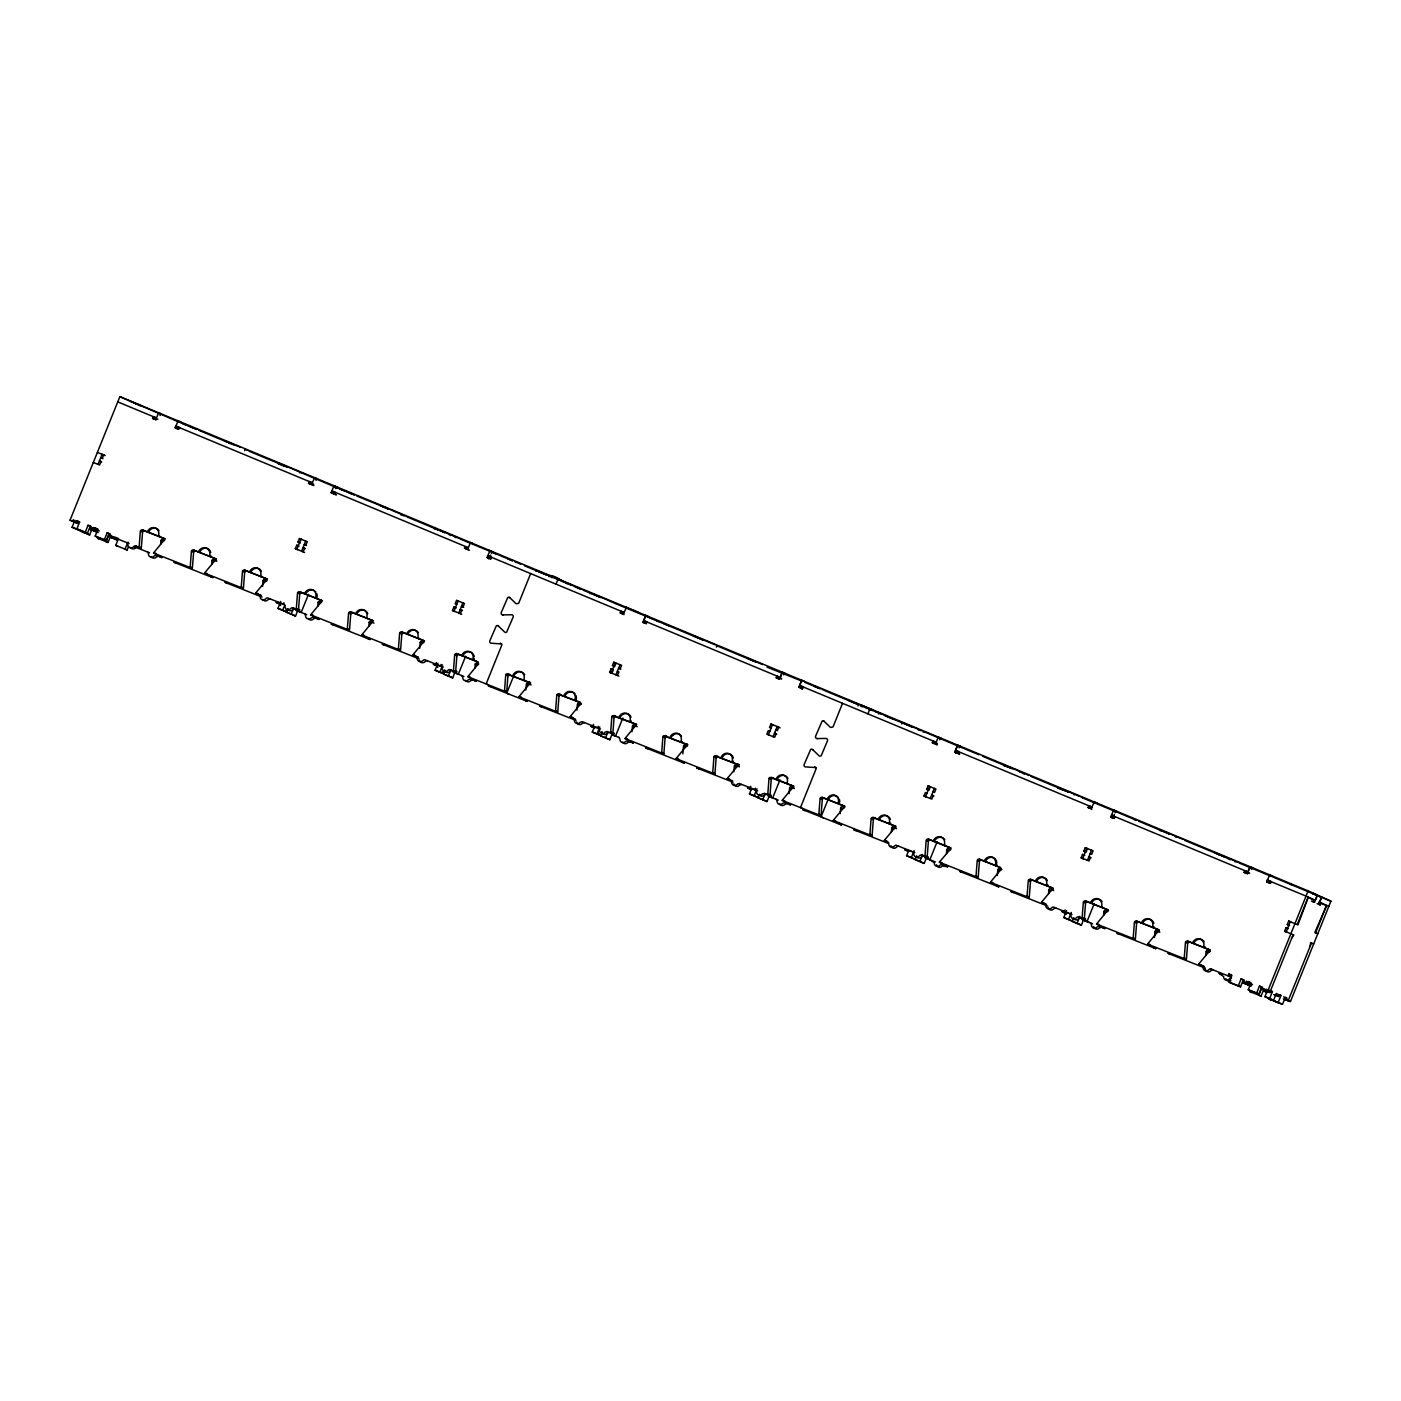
<?xml version="1.0" encoding="UTF-8"?>
<svg xmlns="http://www.w3.org/2000/svg" width="1401" height="1401" viewBox="0 0 1401 1401"><rect width="100%" height="100%" fill="white"/><g stroke="black" fill="none" stroke-linecap="round" stroke-linejoin="round"><path stroke-width="1.5" d="M163.427 538.159L165.265 539L144.828 530.961A1.874 1.681 -65.7 0 0 142.569 532.065L141.343 547.773A1.874 1.699 -65.7 0 1 141.221 548.299L139.014 547.301A1.874 1.699 -65.7 0 0 139.154 546.775L140.363 531.084A1.874 1.681 -65.7 0 1 142.639 529.963L163.059 538.002A1.874 1.681 -65.7 0 1 163.935 540.348L164.67 540.681M160.625 544.288L160.94 540.366L162.236 539.192A1.891 1.699 -65.7 0 1 163.199 539.245M214.476 558.263L216.314 559.087L195.877 551.048A1.874 1.681 -65.7 0 0 193.618 552.169L192.392 567.878A1.874 1.699 -65.7 0 1 192.27 568.386L190.063 567.387A1.874 1.699 -65.7 0 0 190.203 566.88L191.412 551.171A1.874 1.681 -65.7 0 1 193.688 550.05L214.108 558.088A1.874 1.681 -65.7 0 1 214.983 560.453L216.822 561.276M211.674 564.393L211.989 560.47A1.874 1.699 -65.7 0 1 214.248 559.349M265.525 578.35L267.363 579.173L246.944 571.135A1.874 1.681 -65.7 0 0 244.667 572.256L243.459 587.947A1.874 1.699 -65.7 0 1 243.319 588.473L241.112 587.474A1.874 1.699 -65.7 0 0 241.252 586.966L242.461 571.258A1.874 1.681 -65.7 0 1 244.737 570.137L265.157 578.175A1.874 1.681 -65.7 0 1 266.032 580.539L266.768 580.872M262.582 586.441L263.038 580.557A1.874 1.699 -65.7 0 1 265.297 579.436M320.584 600.013L322.423 600.836L302.003 592.798A1.874 1.681 -65.7 0 0 299.726 593.919L298.518 609.61A1.874 1.699 -65.7 0 1 298.378 610.135L296.171 609.137A1.874 1.699 -65.7 0 0 296.311 608.612L297.52 592.921A1.874 1.681 -65.7 0 1 299.796 591.8L320.234 599.838A1.874 1.681 -65.7 0 1 321.092 602.202L321.459 602.36M317.782 606.143L318.097 602.22L319.393 601.047A1.891 1.699 -65.7 0 1 320.374 601.099M371.65 620.1L373.489 620.923L353.052 612.885A1.874 1.681 -65.7 0 0 350.775 614.006L349.567 629.697A1.874 1.699 -65.7 0 1 349.427 630.222L347.22 629.224A1.874 1.699 -65.7 0 0 347.36 628.699L348.569 613.008A1.874 1.681 -65.7 0 1 350.845 611.887L371.283 619.925A1.874 1.681 -65.7 0 1 372.141 622.272L373.979 623.112M368.848 626.229L369.146 622.289A1.874 1.699 -65.7 0 1 371.423 621.186M422.699 640.187L424.538 641.01L404.101 632.972A1.874 1.681 -65.7 0 0 401.824 634.093L400.616 649.784A1.874 1.699 -65.7 0 1 400.476 650.309L398.287 649.311A1.874 1.699 -65.7 0 0 398.409 648.786L399.635 633.094A1.874 1.681 -65.7 0 1 401.894 631.974L422.331 640.012A1.874 1.681 -65.7 0 1 423.207 642.359L423.943 642.691M419.74 648.278L420.195 642.376A1.874 1.699 -65.7 0 1 422.472 641.273M477.741 661.937L459.16 654.635A1.874 1.681 -65.7 0 0 456.884 655.756L455.675 671.447A1.874 1.699 -65.7 0 1 455.535 671.972L453.346 670.974A1.874 1.699 -65.7 0 0 453.469 670.449L454.695 654.757A1.874 1.681 -65.7 0 1 456.954 653.637L477.391 661.675A1.874 1.681 -65.7 0 1 478.266 664.021L478.634 664.197M474.957 667.962L475.254 664.039L476.55 662.866A1.891 1.699 -65.7 0 1 477.531 662.936M528.807 681.919L530.646 682.76L508.896 674.792A1.874 1.699 -65.7 0 0 507.95 675.825L506.724 691.534A1.874 1.681 -65.7 0 1 506.602 692.059L504.395 691.061A1.874 1.681 -65.7 0 0 504.535 690.535L505.743 674.844A1.874 1.699 -65.7 0 1 506.689 673.793L529.35 682.707A1.874 1.699 -65.7 0 1 529.315 684.108L519.246 696.332A1.856 1.681 -65.7 0 0 518.983 696.805L521.19 697.786A1.856 1.681 -65.7 0 1 521.452 697.33L520.717 696.997M525.865 690.01L526.321 684.126A1.874 1.681 -65.7 0 1 528.58 683.023L530.419 683.846M580.592 702.339L559.962 694.878A1.874 1.699 -65.7 0 0 558.999 695.912L557.791 711.62A1.909 1.716 -65.7 0 1 557.651 712.146L555.444 711.148A1.909 1.716 -65.7 0 0 555.584 710.622L556.792 694.914A1.874 1.699 -65.7 0 1 557.756 693.88L580.399 702.794A1.874 1.699 -65.7 0 1 580.364 704.195L570.295 716.419A1.856 1.681 -65.7 0 0 570.032 716.874L572.238 717.872A1.856 1.681 -65.7 0 1 572.501 717.417L570.662 716.576M576.914 710.097L577.37 704.213A1.856 1.681 -65.7 0 1 579.629 703.092L581.468 703.932M612.71 733.791L610.503 732.811A1.891 1.699 -65.7 0 0 610.643 732.285L611.852 716.576A1.874 1.699 -65.7 0 1 612.815 715.543L636.755 724.492L615.021 716.524A1.874 1.699 -65.7 0 0 614.058 717.575L612.85 733.283A1.891 1.699 -65.7 0 1 612.71 733.791L607.193 731.497L605.25 732.075A3.73 3.362 -65.7 0 1 599.33 729.746L598.297 727.995M631.974 731.76L632.429 725.876A1.874 1.681 -65.7 0 1 634.706 724.755L635.441 725.088M685.982 743.756L687.821 744.579L666.07 736.611A1.874 1.699 -65.7 0 0 665.107 737.662L663.899 753.37A1.874 1.681 -65.7 0 1 663.759 753.878L661.552 752.897A1.874 1.681 -65.7 0 0 661.692 752.372L662.901 736.663A1.874 1.699 -65.7 0 1 663.864 735.63L686.525 744.526A1.874 1.699 -65.7 0 1 686.49 745.945L676.42 758.169A1.856 1.681 -65.7 0 0 676.158 758.624L678.347 759.622A1.856 1.681 -65.7 0 1 678.627 759.149L676.788 758.326M682.865 753.808L683.478 745.962A1.874 1.681 -65.7 0 1 685.754 744.842L687.593 745.682M739.15 764.806L717.119 756.698A1.874 1.699 -65.7 0 0 716.156 757.748L714.948 773.457A1.909 1.716 -65.7 0 1 714.825 773.965L712.619 772.967A1.909 1.716 -65.7 0 0 712.741 772.459L713.967 756.75A1.874 1.699 -65.7 0 1 714.913 755.699L737.574 764.613A1.874 1.699 -65.7 0 1 737.539 766.032L727.469 778.238A1.856 1.681 -65.7 0 0 727.207 778.711L729.413 779.709A1.856 1.681 -65.7 0 1 729.676 779.236L727.837 778.413M733.861 771.846L734.317 765.962A1.874 1.681 -65.7 0 1 736.593 764.841L738.415 765.682M773.194 778.203L772.179 778.361A1.874 1.699 -65.7 0 0 771.233 779.411L770.007 795.103A1.891 1.699 -65.7 0 1 769.885 795.628L767.678 794.63A1.891 1.699 -65.7 0 0 767.801 794.122L769.026 778.413A1.874 1.699 -65.7 0 1 769.972 777.362L793.929 786.329L771.286 777.292M789.131 793.596L789.586 787.712A1.874 1.681 -65.7 0 1 791.863 786.591L793.702 787.415A1.874 1.681 -65.7 0 0 791.793 788.71L789.954 787.87M843.139 805.593L844.978 806.416L824.559 798.377A1.874 1.681 -65.7 0 0 822.282 799.498L821.056 815.189A1.874 1.699 -65.7 0 1 820.933 815.715L818.727 814.717A1.874 1.699 -65.7 0 0 818.867 814.209L820.075 798.5A1.874 1.681 -65.7 0 1 822.352 797.379L842.772 805.417A1.874 1.681 -65.7 0 1 843.647 807.782L844.015 807.939M840.197 813.683L840.653 807.799A1.874 1.699 -65.7 0 1 842.929 806.678L844.75 807.501M894.206 825.679L896.027 826.502L875.607 818.464A1.874 1.681 -65.7 0 0 873.331 819.585L872.122 835.276A1.874 1.699 -65.7 0 1 871.982 835.802L869.776 834.803A1.874 1.699 -65.7 0 0 869.916 834.278L871.124 818.587A1.874 1.681 -65.7 0 1 873.401 817.466L893.838 825.504A1.874 1.681 -65.7 0 1 894.696 827.868L896.535 828.692M891.404 831.809L891.701 827.868A1.874 1.699 -65.7 0 1 892.332 827.028L892.997 826.713M949.265 847.342L951.086 848.165L930.667 840.127A1.874 1.681 -65.7 0 0 928.39 841.248L927.182 856.939A1.874 1.699 -65.7 0 1 927.042 857.465L924.835 856.466A1.874 1.699 -65.7 0 0 924.975 855.941L926.184 840.25A1.874 1.681 -65.7 0 1 928.46 839.129L948.897 847.167A1.874 1.681 -65.7 0 1 949.755 849.514L950.491 849.847M946.463 853.472L946.761 849.531A1.874 1.699 -65.7 0 1 947.391 848.691L948.057 848.358A1.874 1.699 -65.7 0 1 949.037 848.411L950.876 849.251M1000.296 867.517L981.716 860.214A1.874 1.681 -65.7 0 0 979.439 861.335L978.231 877.026A1.874 1.699 -65.7 0 1 978.091 877.551L975.884 876.553A1.874 1.699 -65.7 0 0 976.024 876.028L977.233 860.337A1.874 1.681 -65.7 0 1 979.509 859.216L999.946 867.254A1.874 1.681 -65.7 0 1 1000.822 869.601L1001.19 869.776M997.354 875.502L997.81 869.618A1.874 1.699 -65.7 0 1 1000.086 868.497L1001.925 869.338M1051.363 887.498L1053.202 888.339L1032.765 880.301A1.874 1.681 -65.7 0 0 1030.488 881.404L1029.28 897.113A1.874 1.699 -65.7 0 1 1029.157 897.638L1026.951 896.64A1.874 1.699 -65.7 0 0 1027.073 896.115L1028.299 880.423A1.874 1.681 -65.7 0 1 1030.558 879.303L1050.995 887.341A1.874 1.681 -65.7 0 1 1051.871 889.688L1053.71 890.528M1048.561 893.628L1048.859 889.705A1.874 1.699 -65.7 0 1 1049.507 888.864L1050.155 888.532A1.874 1.699 -65.7 0 1 1051.153 888.584L1052.974 889.425M1106.422 909.161L1108.261 910.002L1087.824 901.964A1.874 1.681 -65.7 0 0 1085.565 903.067L1084.339 918.776A1.874 1.699 -65.7 0 1 1084.216 919.301L1082.01 918.303A1.874 1.699 -65.7 0 0 1082.132 917.778L1083.358 902.086A1.874 1.681 -65.7 0 1 1085.617 900.966L1106.054 909.004A1.874 1.681 -65.7 0 1 1106.93 911.35L1107.666 911.683M1103.62 915.291L1103.918 911.368A1.874 1.699 -65.7 0 1 1104.566 910.527L1105.231 910.195A1.874 1.699 -65.7 0 1 1106.212 910.247L1108.033 911.088M1157.471 929.248L1159.31 930.089L1138.89 922.051A1.874 1.681 -65.7 0 0 1136.614 923.154L1135.405 938.863A1.874 1.699 -65.7 0 1 1135.265 939.388L1133.059 938.39A1.874 1.699 -65.7 0 0 1133.199 937.864L1134.407 922.156A1.874 1.681 -65.7 0 1 1136.684 921.052L1157.103 929.091A1.874 1.681 -65.7 0 1 1157.979 931.437L1159.818 932.26M1154.529 937.339L1154.984 931.455A1.874 1.699 -65.7 0 1 1157.261 930.334L1159.082 931.175M1208.538 949.335L1210.359 950.158L1189.939 942.12A1.874 1.681 -65.7 0 0 1187.663 943.241L1186.454 958.949A1.874 1.699 -65.7 0 1 1186.314 959.457L1184.108 958.477A1.874 1.699 -65.7 0 0 1184.248 957.951L1185.456 942.243A1.874 1.681 -65.7 0 1 1187.733 941.139L1208.17 949.178A1.874 1.681 -65.7 0 1 1209.028 951.524L1209.763 951.857M1205.736 955.464L1206.033 951.542A1.874 1.699 -65.7 0 1 1206.664 950.684L1207.329 950.368A1.874 1.699 -65.7 0 1 1208.31 950.421L1210.149 951.261M488.371 684.879L486.165 683.881L501.768 645.16A1.856 1.681 -65.7 0 0 501.576 643.935L491.208 643.217A1.874 1.681 -65.7 0 1 489.86 640.765L496.339 625.774A1.874 1.681 -65.7 0 1 498.213 625.879L498.493 626.002M802.703 808.552L800.496 807.554L816.1 768.816A1.874 1.681 -65.7 0 0 815.907 767.59L805.54 766.89A1.874 1.681 -65.7 0 1 804.192 764.421L810.671 749.43A1.874 1.681 -65.7 0 1 812.545 749.535L812.825 749.658M631.133 741.97L633.322 742.968M788.238 803.929L790.497 804.804M502.924 615.021L502.661 614.899A1.874 1.681 -65.7 0 1 501.295 612.447L507.792 597.439L509.666 597.544L516.181 603.796L518.668 603.306L530.629 573.587M817.256 738.677L816.993 738.555A1.874 1.681 -65.7 0 1 815.627 736.103L822.124 721.095L823.998 721.217L830.513 727.452L833 726.979L842.544 703.32M1297.203 924.537L1308.254 897.095M1315.574 932.838L1326.607 905.396M1290.531 1001.382L1328.813 906.377L1319.514 902.191L1321.703 897.008L1311.371 892.56M78.123 521.505L77.423 523.238L70.05 520.174L119.856 396.658L1308.166 890.896L1317.413 895.081L1315.241 900.248L1305.995 896.08L1308.166 890.896M72.712 521.382L73.412 519.648M80.715 530.891L72.081 527.249L74.883 520.314M98.035 464.361L102.115 454.239L105.057 455.57L97.405 452.383M84.936 533.063L76.792 529.105L79.664 521.96L76.512 520.717L75.812 522.45L78.018 523.449L78.719 521.715M103.692 454.87L102.291 458.337L100.714 457.724L102.921 458.705M88.07 525.252L90.259 526.251L87.457 533.186L85.251 532.205L88.07 525.252L91.205 526.496L90.505 528.23L92.711 529.228L93.412 527.494M80.645 531.119L89.646 534.919L92.448 527.984M95.303 531.312L93.219 530.384L93.92 528.632M94.848 527.932L94.147 529.666L96.354 530.664L97.054 528.93L94.848 527.932L98 529.158L95.198 536.11L97.387 537.091L106.564 540.698L109.366 533.763L107.159 532.765L104.357 539.718L106.564 540.698M98.228 532.573L96.389 531.732L97.089 529.998L99.296 530.997M108.63 534.552L105.828 541.486L108.035 542.485L110.837 535.532L108.63 534.552L111.782 535.777L111.082 537.511L113.288 538.509L113.989 536.776M111.8 536.741L109.611 535.742L110.311 534.009L107.159 532.765M116.931 539.945L117.631 538.212L115.425 537.213L114.724 538.947L116.931 539.945L111.082 537.511M117.964 546.39L115.758 545.392L118.56 538.457M115.758 545.392L127.141 549.998L128.542 546.53M297.537 549.682L295.331 548.684L296.732 545.217L298.308 545.83M300.217 543.028L298.01 542.029L299.411 538.562L307.274 541.662L305.873 545.129L304.297 544.516L306.504 545.497M296.889 549.297L300.987 539.192M286.592 612.027L277.941 608.384L280.743 601.449M305.698 541.031L301.618 551.153L304.56 552.484M278.589 602.518L283.3 604.374L284 602.64M308.483 594.339L301.18 612.447L299.096 611.519L299.796 609.785L298.325 609.12L295.523 616.055L282.669 610.241L284.771 605.039M287.993 608.542L286.522 612.255L295.523 616.055M291.233 614.111L293.334 608.91M454.695 611.519L452.488 610.521L453.889 607.053L455.465 607.666M463.678 607.333L461.472 606.335L463.03 606.966L464.431 603.481L456.586 600.399L455.185 603.866L456.744 604.479M454.064 611.134L458.145 601.011M436.447 662.62L435.256 664.127L440.457 666.211L441.157 664.477L442.628 665.142M435.116 670.221L443.767 673.846L435.116 670.221L437.918 663.286M462.873 602.868L458.775 612.99L461.717 614.321M439.826 672.077L441.928 666.876M465.657 656.176L458.337 674.284L456.253 673.338L456.954 671.604L455.483 670.939L452.681 677.891L443.679 674.091L445.168 670.379M452.681 677.891L448.408 675.947L450.509 670.746M498.213 625.879L504.728 632.131A1.874 1.681 -65.7 0 0 506.602 632.236L513.081 617.246A1.874 1.681 -65.7 0 0 513.169 615.967L512.784 615.267A1.874 1.681 -65.7 0 0 511.733 614.776L502.661 614.899M514.062 675.019L506.742 693.18L508.931 694.178M611.064 668.872L613.27 669.871L611.869 673.338L609.663 672.34L611.064 668.872L612.64 669.503M620.836 669.17L618.629 668.172L620.205 668.785L621.606 665.317L613.743 662.235L612.342 665.703L613.918 666.316M611.239 672.97L615.319 662.848M614.549 666.701L615.95 663.216L613.743 662.235M593.621 724.457L592.43 725.963L597.632 728.047L598.332 726.313M602.325 732.215L600.924 735.683L592.273 732.058L594.392 726.856M620.03 664.704L615.95 674.827L618.892 676.14M600.924 735.683L597.001 733.914L599.803 726.961M622.815 718.013L615.512 736.12L613.428 735.175L614.128 733.441L612.657 732.776L609.855 739.71L605.565 737.784L607.666 732.583M775.804 730.009L777.38 730.621L778.781 727.154L770.918 724.054L769.517 727.522L771.093 728.152M768.396 734.789L772.476 724.685M750.778 786.276L749.588 787.8L754.789 789.866L755.489 788.133M749.447 793.877L758.099 797.519L749.447 793.877L751.549 788.675M773.107 736.646L777.205 726.541L780.147 727.855M754.158 795.733L756.96 788.798M779.989 779.849L772.669 797.94L770.585 797.011L771.286 795.278L769.832 794.612L767.012 801.547L758.011 797.747L759.43 794.279M767.012 801.547L762.739 799.603L764.841 794.402M812.545 749.535L819.06 755.787A1.874 1.681 -65.7 0 0 821.266 755.629L827.431 740.901A1.874 1.681 -65.7 0 0 827.501 739.64L827.115 738.94A1.874 1.681 -65.7 0 0 826.065 738.45L816.993 738.555M828.394 798.693L821.074 816.836L823.263 817.834M926.201 797.011L923.995 796.013L925.396 792.546L926.972 793.159M928.075 785.891L930.282 786.889L928.881 790.357L926.674 789.358L928.075 785.891L935.938 788.991L934.537 792.458L932.961 791.828M925.571 796.626L929.651 786.504M906.622 855.713L915.256 859.338L906.622 855.713L908.724 850.512M930.282 798.482L934.362 788.36M911.333 857.57L914.135 850.635M937.164 841.668L929.844 859.776L927.76 858.831L928.46 857.097L926.989 856.431L924.187 863.384L915.186 859.584L916.657 855.871M924.187 863.384L919.897 861.44L922.699 854.505M1083.358 858.831L1081.152 857.85L1082.553 854.365L1084.129 854.995M1085.25 847.728L1087.456 848.726L1086.055 852.193L1083.849 851.195L1085.25 847.728L1093.113 850.81L1091.712 854.277L1090.136 853.664M1082.728 858.463L1086.826 848.341M1065.11 909.95L1063.919 911.456L1068.63 913.312M1063.779 917.55L1072.43 921.175L1063.779 917.55L1066.581 910.615M1087.439 860.319L1091.537 850.197M1068.49 919.406L1071.292 912.471M1094.321 903.505L1087.001 921.613L1084.917 920.667L1085.617 918.933L1084.164 918.268L1081.362 925.203L1072.36 921.42L1073.831 917.708M1081.362 925.203L1077.071 923.277L1079.873 916.342M1228.8 974.045L1228.099 975.779L1230.306 976.777L1231.006 975.043L1228.8 974.045L1231.952 975.271L1229.15 982.224L1231.356 983.222L1240.515 986.812L1243.317 979.877L1241.111 978.879L1238.309 985.831L1240.515 986.812M1246.47 981.12L1245.769 982.854L1243.563 981.856L1244.263 980.122L1241.111 978.879M1247.906 981.558L1247.205 983.292L1249.412 984.29L1250.112 982.556L1247.906 981.558L1251.04 982.802L1248.238 989.736L1250.445 990.735L1258.851 994.027L1261.653 987.092L1259.446 986.094L1256.644 993.046L1258.851 994.027M1249.377 983.327L1251.583 984.325L1250.883 986.059L1248.676 985.061L1249.377 983.327L1252.529 984.57M1261.688 988.178L1258.886 995.113L1261.093 996.111L1263.895 989.176L1261.688 988.178L1264.84 989.404L1264.14 991.137L1266.329 992.136L1267.047 990.402M1286.818 932.173L1284.629 931.192L1286.03 927.725L1287.589 928.338M1289.515 925.536L1287.309 924.537L1288.71 921.07L1297.939 924.87L1308.166 897.393L1313.735 899.915L1313.035 901.649L1314.506 902.314L1317.308 895.362L1312.597 893.523L1321.598 897.305L1318.796 904.24L1320.267 904.906L1320.968 903.172L1326.537 905.694L1314.838 932.506L1317.781 933.819M1264.105 990.069L1261.898 989.071L1262.599 987.337L1259.446 986.094M1286.188 931.805L1290.286 921.683M1266.241 989.071L1265.05 990.577L1270.252 992.661L1270.952 990.927L1272.423 991.593L1269.621 998.528L1273.544 1000.296L1264.91 996.671L1267.712 989.736L1272.423 991.593M1261.898 989.071L1269.866 992.328L1293.123 934.66M1279.428 1003.326L1273.474 1000.542L1276.346 993.362L1278.833 996.531L1279.533 994.798L1281.004 995.463L1278.185 1002.398L1282.475 1004.342L1285.382 997.617M1285.277 997.389L1286.748 998.055L1286.048 999.789L1288.132 1000.734L1283.421 998.878M1288.325 1000.384L1311.494 942.961M152.586 418.374L153.304 416.657L155.511 417.656L154.793 419.372L152.586 418.374L156.071 419.845M155.704 419.67L158.628 412.787L161.553 414.118M160.082 415.502L160.817 413.785M178.12 427.06L177.402 428.776L175.195 427.778L178.12 420.895M178.68 429.249L179.03 427.358M229.326 443.522L229.028 442.611L238.17 446.394M244.65 450.649L245.193 449.353L247.487 450.334M278.116 463.836L286.977 466.936L249.063 451.21M283.615 466.095L283.317 465.185L287.888 467.023M299.201 472.592L301.618 472.855M308.518 483.24L309.253 481.506L311.46 482.504L310.724 484.238L308.518 483.24L313.842 485.534M316.031 480.368L316.766 478.634M334.068 491.909L333.333 493.642L331.126 492.644L334.051 485.744L336.993 487.075M335.522 488.459L336.258 486.742M400.861 514.867L405.099 516.111M434.047 528.702L440.124 530.349M450.474 535.497L447.322 533.361M455.15 537.441L456.744 537.354M464.467 548.089C465.587 543.518 469.633 551.364 464.467 548.089L468.232 549.735M490.735 555.041L489.282 558.491L487.075 557.493L489.982 550.611M491.471 553.325L492.189 551.609M490.928 557.073L490.56 558.964M535.707 570.978L536.811 570.645M558.404 579.629C567.142 583.552 549.98 572.046 548.964 576.774L549.245 576.126M552.134 577.772L548.982 575.653M555.987 584.129L558.158 578.963L561.328 580.399M566.985 583.727L565.251 582.203M589.996 593.551L591.099 593.218M622.464 613.883L623.182 612.167L620.976 611.169L620.258 612.885L623.375 614.181L626.44 607.369M645.791 621.571L645.073 623.287L642.866 622.289L645.773 615.407M647.262 622.114L643.76 620.643L645.931 615.477M716.436 647.122L716.892 645.791L754.806 661.552M767.03 667.156L802.808 681.446M779.692 679.222L782.231 672.147L785.331 673.548M782.388 672.217L780.199 677.384L643.76 620.643M783.702 674.879L784.437 673.145M802.3 688.609L798.798 687.155L801.88 680.326M801.004 688.154L801.74 686.42M857.902 705.964L858.165 704.545M860.844 706.489L861.44 705.193L871.79 709.536M862.158 706.997L862.701 705.719M867.061 708.521L861.23 705.106M868.69 709.449L876.763 711.778M867.867 713.845L870.056 708.678L873.261 710.132L872.175 709.694M878.602 714.09L879.145 712.794L877.131 711.936M901.614 723.914L902.156 722.636L907.936 724.93M918.303 730.079L921.683 730.727M922.979 732.023L924.888 732.075M932.295 742.67C933.416 738.099 937.462 745.945 932.295 742.67L936.849 744.649M941.262 738.415L938.337 737.084L935.413 743.966L937.251 744.807M939.808 739.798L940.526 738.082M957.689 751.286L956.953 753.002L954.746 752.022L957.654 745.122L955.64 750.358L959.142 751.829M955.832 753.195L956.568 751.479M959.142 747.836L959.86 746.12M1003.536 765.559L1012.398 768.659M1019.946 772.354L1019.613 771.443M1024.621 774.298L1020.226 771.706M1057.825 788.133L1068.683 792.108L1030.856 776.382M1074.234 794.927L1073.902 794.017M1088.087 807.466L1088.805 805.75L1091.011 806.748L1090.293 808.465L1088.087 807.466L1091.939 809.095M1091.204 808.762L1094.269 801.932M1114.355 814.419L1112.902 817.869L1110.695 816.871L1113.76 810.041M1112.499 816.328L1112.149 818.219M1115.073 812.703L1115.809 810.969M1250.217 866.799L1248.028 871.965L1111.571 815.224L1114.513 816.538L1114.18 818.342M1159.485 830.408L1163.688 831.388M1175.894 837.22L1174.774 835.959M1219.273 855.258L1218.975 854.33L1221.409 855.293M1230.183 859.794L1222.425 855.713M1234.859 861.738L1237.433 862.07M1244.035 872.333L1244.753 870.599L1246.96 871.597L1246.225 873.331L1244.035 872.333L1247.52 873.786M1247.153 873.629L1250.06 866.729L1253.159 868.13M1251.531 869.461L1252.266 867.727M1269.569 881.001L1268.833 882.735L1266.644 881.737L1269.709 874.907M1270.479 881.299L1270.129 883.19M1328.761 906.359L1330.95 901.193L1321.703 897.008M488.896 556.968L488.529 558.859M646.351 623.76L646.702 621.869M776.207 677.751L776.925 676.035L779.131 677.016L778.396 678.749L776.207 677.751L779.324 679.047M800.269 683.706L800.987 681.989M801.932 688.451L802.65 686.735M802.09 689.327L802.826 687.611M937.602 738.8L938.337 737.084M958.599 751.584L957.864 753.318L959.703 754.141M1267.169 881.754L1266.977 880.651M176.649 562.852L174.179 562.326L176.281 562.694M333.806 624.706L331.337 624.181L333.438 624.531M490.98 686.525L488.494 686L490.613 686.367M320.304 603.201L321.6 602.027M477.461 665.037L478.424 663.986M699.117 768.554L697.348 767.625M163.935 540.348L153.865 552.572A1.874 1.699 -65.7 0 0 153.602 553.045L155.809 554.025A1.874 1.699 -65.7 0 1 156.071 553.57L154.233 552.73M214.983 560.453L204.914 572.659A1.874 1.699 -65.7 0 0 204.651 573.132L206.858 574.13A1.874 1.699 -65.7 0 1 207.12 573.657L205.282 572.834M266.032 580.539L255.963 592.746A1.874 1.699 -65.7 0 0 255.7 593.218L257.907 594.217A1.874 1.699 -65.7 0 1 258.169 593.744L256.33 592.921M321.092 602.202L311.022 614.409A1.874 1.699 -65.7 0 0 310.759 614.881L312.966 615.88M372.141 622.272L362.088 634.495A1.874 1.699 -65.7 0 0 361.808 634.968L364.015 635.966A1.874 1.699 -65.7 0 1 364.295 635.494L362.456 634.671M423.207 642.359L413.137 654.582A1.874 1.699 -65.7 0 0 412.875 655.055L415.081 656.053A1.874 1.699 -65.7 0 1 415.344 655.58L413.505 654.74M478.266 664.021L468.197 676.245A1.874 1.699 -65.7 0 0 467.934 676.718L470.141 677.716M634.828 723.652L635.459 724.457A1.874 1.699 -65.7 0 1 635.424 725.858L625.354 738.082A1.856 1.681 -65.7 0 0 625.091 738.537L627.298 739.535A1.856 1.681 -65.7 0 1 627.56 739.063L625.722 738.239M792.003 785.471L792.633 786.276A1.874 1.699 -65.7 0 1 792.598 787.695L782.529 799.901A1.856 1.681 -65.7 0 0 782.266 800.374L784.472 801.372A1.856 1.681 -65.7 0 1 784.735 800.899L782.896 800.076M843.647 807.782L833.577 819.988A1.874 1.699 -65.7 0 0 833.315 820.461L835.521 821.459A1.874 1.699 -65.7 0 1 835.784 820.986L833.945 820.163M894.696 827.868L884.626 840.075A1.874 1.699 -65.7 0 0 884.364 840.547L886.57 841.546A1.874 1.699 -65.7 0 1 886.833 841.073L884.994 840.25M950.263 849.356L939.703 861.738A1.874 1.699 -65.7 0 0 939.423 862.21L941.63 863.209A1.874 1.699 -65.7 0 1 941.892 862.736L940.071 861.913M1000.822 869.601L990.752 881.824A1.874 1.699 -65.7 0 0 990.489 882.297L992.679 883.295A1.874 1.699 -65.7 0 1 992.959 882.823L991.12 881.982M1051.871 889.688L1041.801 901.911A1.874 1.699 -65.7 0 0 1041.538 902.384L1043.745 903.382A1.874 1.699 -65.7 0 1 1044.008 902.909M1106.93 911.35L1096.86 923.574A1.874 1.699 -65.7 0 0 1096.598 924.047L1098.804 925.028A1.874 1.699 -65.7 0 1 1099.067 924.572L1097.228 923.732M1157.979 931.437L1147.909 943.661A1.874 1.699 -65.7 0 0 1147.647 944.116L1149.853 945.115A1.874 1.699 -65.7 0 1 1150.116 944.642L1148.277 943.819M1209.028 951.524L1198.976 963.748A1.874 1.699 -65.7 0 0 1198.696 964.203L1200.902 965.201A1.874 1.699 -65.7 0 1 1201.165 964.729L1200.797 964.571M516.076 673.11L516.601 672.725A6.585 5.954 -65.7 0 1 518.948 671.832A6.532 5.884 -65.7 0 1 523.641 673.391A6.585 5.954 -65.7 0 1 524.71 674.897M673.233 734.93L673.776 734.562A6.532 5.884 -65.7 0 1 681.551 736.173M949.913 849.496L949.598 849.689A1.874 1.699 -65.7 0 0 948.967 850.53L947.129 849.707M1000.979 869.566L1000.664 869.776A1.874 1.699 -65.7 0 0 1000.016 870.616L998.177 869.793M1209.536 951.367L1208.87 951.682A1.874 1.699 -65.7 0 0 1208.24 952.54L1206.401 951.699M1101.466 927.287L1099.522 927.847A3.73 3.362 -65.7 0 1 1093.673 926.621M584.445 722.688L582.501 723.249A3.73 3.362 -65.7 0 1 576.652 722.023M609.4 732.495L607.439 733.073A3.73 3.362 -65.7 0 1 601.589 731.83M741.619 784.507L739.658 785.085A3.73 3.362 -65.7 0 1 733.809 783.842M766.557 794.332L764.613 794.892A3.73 3.362 -65.7 0 1 759.167 794.7M947.759 866.238A1.909 1.716 -65.7 0 1 947.619 866.764L942.102 864.452L940.141 865.03A3.73 3.362 -65.7 0 1 934.222 862.701L929.896 859.654M1104.916 928.057A1.909 1.716 -65.7 0 1 1104.776 928.583L1099.26 926.289L1097.316 926.849A3.73 3.362 -65.7 0 1 1091.397 924.52L1090.381 922.786M1231.479 978.301L1229.535 978.879A3.73 3.362 -65.7 0 1 1223.616 976.55L1219.273 973.502A1.891 1.699 -65.7 0 1 1219.535 973.03M441.998 671.867L442.996 672.077M158.471 556.285L156.527 556.862A3.73 3.38 -65.7 0 1 153.62 558.211L151.763 557.475A3.73 3.38 -65.7 0 1 151.08 556.652M315.628 618.121L313.684 618.699A3.73 3.38 -65.7 0 1 310.777 620.065L308.921 619.33A3.73 3.38 -65.7 0 1 308.238 618.489M472.802 679.958L470.859 680.536A3.73 3.38 -65.7 0 1 467.952 681.884L466.095 681.149A3.73 3.38 -65.7 0 1 465.395 680.326M633.287 743.09L627.771 740.796L625.809 741.374A3.748 3.38 -65.7 0 1 619.89 739.028L618.874 737.294M629.96 741.794L628.016 742.355A3.748 3.38 -65.7 0 1 622.569 742.162M787.134 803.614L785.19 804.192A3.748 3.38 -65.7 0 1 779.727 803.999M823.28 720.885L824.261 721.34M508.948 597.211L509.929 597.667M549.385 575.408L557.073 578.858M434.257 528.002L444.905 532.678L407.078 516.934M535.988 570.33L546.565 574.953L524.447 565.759M126.808 542.502A1.874 1.681 -65.7 0 1 127.771 543.711L127.894 545.339A3.748 3.38 -65.7 0 0 132.937 547.318L134.146 546.215A1.874 1.681 -65.7 0 1 135.687 546.005L139.014 547.301M141.221 548.299L137.893 547.003A1.874 1.681 -65.7 0 0 136.352 547.213L135.126 548.316A3.748 3.38 -65.7 0 1 130.486 547.371M93.499 530.611L94.953 531.172M95.706 531.609L97.142 532.17M905.204 849.374A1.891 1.699 -65.7 0 0 904.941 849.847L908.689 851.405M935.413 861.948L924.607 857.605M1062.378 911.193A1.891 1.699 -65.7 0 0 1062.116 911.666L1066.406 914.17M1092.587 923.784L1083.288 920.002M133.48 402.7L138.191 404.556L129.19 400.756L140.415 405.695L138.944 405.029M224.195 440.632L234.405 445.115M541.259 572.431L547.844 575.163M1165.037 831.879L1167.121 832.719M1311.371 901.071L1314.506 902.314M1317.115 903.663L1320.267 904.906M1287.309 924.537L1288.885 925.15M298.01 542.029L299.586 542.66M926.674 789.358L928.25 789.971M1083.849 851.195L1085.425 851.808M93.307 462.505L99.611 464.992L101.012 461.507L99.436 460.894L101.643 461.892M1284.629 931.192L1293.841 934.992L1291.704 938.127M617.351 671.359L618.927 671.972L617.526 675.44L609.663 672.34M769.797 731.322L768.221 730.709L766.82 734.177L774.683 737.276L776.084 733.809L774.508 733.178L776.714 734.177M295.331 548.684L303.194 551.784L304.595 548.299L303.019 547.686L305.225 548.684M452.488 610.521L460.351 613.603L461.752 610.135L460.176 609.523L462.383 610.521M923.995 796.013L931.858 799.095L933.259 795.628L931.683 795.015L933.889 796.013M1081.152 857.85L1089.015 860.932L1090.416 857.465L1088.84 856.852L1091.046 857.832M1277.852 994.22L1281.004 995.463M610.976 732.198L614.128 733.441M1283.614 996.829L1286.748 998.055M70.05 520.174L78.018 523.449M90.505 528.23L96.354 530.664M109.611 535.742L128.997 543.5L127.351 542.765M204.651 573.132L243.319 588.473M255.7 593.218L261.216 595.513L259.57 594.777M259.01 594.532A1.874 1.681 -65.7 0 1 260.026 596.266A3.748 3.38 -65.7 0 0 265.962 598.595A1.874 1.681 -65.7 0 1 267.906 598.017L283.965 604.339A1.874 1.681 -65.7 0 1 284.981 606.073A3.748 3.38 -65.7 0 0 290.918 608.419A1.874 1.681 -65.7 0 1 292.862 607.841L298.378 610.135M310.759 614.881L349.427 630.222M361.808 634.968L400.476 650.309M412.875 655.055L418.391 657.349L416.727 656.614M443.346 667.174L425.081 659.853A1.874 1.681 -65.7 0 0 423.12 660.431A3.748 3.38 -65.7 0 1 417.2 658.102A1.874 1.681 -65.7 0 0 416.185 656.351M441.14 666.175A1.874 1.681 -65.7 0 1 442.156 667.909A3.748 3.38 -65.7 0 0 448.075 670.238A1.874 1.681 -65.7 0 1 450.019 669.678L455.553 671.972M467.934 676.718L506.602 692.059M518.983 696.805L557.651 712.146M570.032 716.874L575.548 719.186M600.504 728.993L582.238 721.69L580.294 722.251A3.73 3.362 -65.7 0 1 574.375 719.921L573.359 718.188M625.091 738.537L663.759 753.878M676.158 758.624L714.825 773.965M727.207 778.711L732.723 781.022M757.678 790.829L739.413 783.509L737.451 784.087A3.73 3.362 -65.7 0 1 731.532 781.758L730.516 780.024M769.885 795.628L764.351 793.334L762.407 793.912A3.73 3.362 -65.7 0 1 756.487 791.583L755.472 789.831M782.266 800.374L820.933 815.715M833.315 820.461L871.982 835.802M884.364 840.547L887.691 841.843A1.874 1.681 -65.7 0 1 888.689 843.595A3.748 3.38 -65.7 0 0 894.626 845.924A1.874 1.681 -65.7 0 1 896.57 845.346L914.835 852.666M912.629 851.668A1.874 1.681 -65.7 0 1 913.645 853.402A3.748 3.38 -65.7 0 0 919.581 855.731A1.874 1.681 -65.7 0 1 921.525 855.17L927.042 857.465M939.423 862.21L978.091 877.551M990.489 882.297L1029.157 897.638M1041.538 902.384L1046.494 904.433M1072.01 914.485L1053.745 907.183A1.874 1.681 -65.7 0 0 1051.783 907.76A3.748 3.38 -65.7 0 1 1045.864 905.414A1.874 1.681 -65.7 0 0 1044.848 903.68M1069.804 913.505A1.874 1.681 -65.7 0 1 1070.819 915.238A3.748 3.38 -65.7 0 0 1076.739 917.567A1.874 1.681 -65.7 0 1 1078.682 916.99L1084.216 919.301M1096.598 924.047L1135.265 939.388M1147.647 944.116L1186.314 959.457M1198.696 964.203L1204.212 966.515L1202.566 965.762M1202.023 965.517A1.874 1.681 -65.7 0 1 1202.986 966.708L1203.109 968.336A3.748 3.38 -65.7 0 0 1208.958 969.58A1.874 1.681 -65.7 0 1 1210.902 969.019L1230.306 976.777M1243.563 981.856L1249.412 984.29M153.602 553.045L192.27 568.386M1273.982 994.535L1277.117 995.761M90.084 529.14L93.219 530.384M134.286 546.775L149.592 552.782M1274.104 994.675L1278.833 996.531M1284.384 999.123L1290.444 1001.627L1288.237 1000.629M96.389 531.732L90.592 529.455L92.834 530.471M160.082 556.232L161.921 557.055A1.874 1.699 -65.7 0 1 161.78 557.58L156.264 555.286L154.32 555.864A3.73 3.38 -65.7 0 1 151.413 557.213L149.557 556.477A3.73 3.38 -65.7 0 1 148.401 553.535L147.385 551.784M174.179 562.326L212.829 577.685A1.874 1.699 -65.7 0 0 212.97 577.159L211.131 576.336M227.33 582.781L225.491 581.958A1.874 1.681 -65.7 0 0 225.228 582.431L262.057 597.054M278.379 602.868L276.54 602.045A1.874 1.681 -65.7 0 0 276.277 602.518L280.025 604.076L280.603 605.565M295.576 610.241L306.749 614.636M317.256 618.086L319.078 618.909A1.874 1.699 -65.7 0 1 318.955 619.435L313.439 617.123L311.477 617.701A3.73 3.38 -65.7 0 1 308.57 619.067L306.714 618.331A3.73 3.38 -65.7 0 1 305.558 615.372L304.542 613.638M331.337 624.181L370.004 639.521A1.874 1.699 -65.7 0 0 370.144 638.996L368.305 638.155M384.487 644.618L382.648 643.795A1.874 1.681 -65.7 0 0 382.385 644.267L419.022 658.803M435.553 664.704L433.715 663.881A1.874 1.681 -65.7 0 0 433.434 664.337L437.2 665.913L437.777 667.384M453.118 672.112L463.906 676.455M474.414 679.905L476.252 680.746A1.874 1.699 -65.7 0 1 476.112 681.254L470.596 678.96L468.652 679.538A3.73 3.38 -65.7 0 1 465.745 680.886L463.889 680.168A3.73 3.38 -65.7 0 1 462.733 677.208L461.7 675.457M488.494 686L527.161 701.341A1.909 1.716 -65.7 0 0 527.301 700.833M576.021 720.429L539.56 706.086L541.767 707.085M590.872 725.7A1.874 1.699 -65.7 0 0 590.609 726.173L594.707 728.152M612.36 734.877L619.067 737.504M645.931 747.363A1.891 1.699 -65.7 0 0 645.668 747.836L684.336 763.177A1.909 1.716 -65.7 0 0 684.476 762.652M732.968 782.178L696.717 767.923L698.924 768.921M747.819 787.45A1.891 1.699 -65.7 0 0 747.556 787.922L751.531 789.569M768.203 796.171L778.238 800.129M790.444 804.927L784.928 802.633L782.984 803.193A3.748 3.38 -65.7 0 1 777.047 800.864L776.031 799.13M803.106 809.2A1.891 1.699 -65.7 0 0 802.843 809.673L841.511 825.014A1.891 1.699 -65.7 0 0 841.633 824.489M854.155 829.287A1.874 1.681 -65.7 0 0 853.892 829.76L888.497 843.507M960.263 871.037A1.909 1.716 -65.7 0 0 960 871.492L998.668 886.833A1.891 1.699 -65.7 0 0 998.808 886.325M1011.329 891.106A1.874 1.681 -65.7 0 0 1011.049 891.579L1047.703 906.132M1081.782 919.424L1089.26 922.488M1117.438 932.856A1.891 1.699 -65.7 0 0 1117.175 933.329L1155.843 948.67A1.891 1.699 -65.7 0 0 1155.965 948.144M1168.487 952.943A1.874 1.681 -65.7 0 0 1168.224 953.416L1204.86 967.968M1242.722 982.714L1248.676 985.061M1264.14 991.137L1267.782 992.573M1242.95 982.942L1250.883 986.059M85.251 532.205L76.845 528.895L87.457 533.186M95.198 536.11L104.357 539.718M1229.15 982.224L1238.309 985.831M1248.238 989.736L1256.644 993.046M72.081 527.249L76.792 529.105M277.941 608.384L282.669 610.241M592.273 732.058L597.001 733.914M1264.91 996.671L1269.621 998.528M443.679 674.091L448.408 675.947M605.565 737.784L600.854 735.928L609.855 739.71M758.011 797.747L762.739 799.603M915.186 859.584L919.897 861.44M1072.36 921.42L1077.071 923.277M1273.474 1000.542L1278.185 1002.398M108.035 542.485L97.422 538.177L99.629 539.175M1261.093 996.111L1249.71 991.505L1251.916 992.503M1282.475 1004.342L1268.816 999.018L1271.022 1000.016M947.619 866.764L942.348 866.028A3.73 3.362 -65.7 0 1 936.498 864.785M854.365 702.637L848.428 700.255M1009.596 767.205L1012.205 768.273M1063.884 789.796L1066.476 790.865M278.484 463.206L283.895 465.447M1003.904 764.928L1009.315 767.17M380.336 505.568L388.427 508.843M440.825 530.646L442.716 531.417M908.654 725.21L910.545 725.998M564.883 582.045L552.397 577.124M798.798 687.155L801.144 688.136M631.15 609.33L638.243 612.342M340.005 488.967L345.522 491.331M349.76 493.012L354.628 495.043M491.086 551.801L496.514 554.131M654.004 619.627L646.947 616.615L648.26 617.211M814.174 686.175L817.413 687.523M855.24 703.004L857.359 703.88M814.752 686.49L819.62 688.521M1168.136 833.14L1170.43 834.103M180.817 422.752L197.051 429.512M224.931 440.93L229.606 442.874M297.923 471.296L292.459 468.967M335.137 486.935L338.377 488.284M340.145 489.019L353.893 494.711M396.465 512.276L401.141 514.22M450.737 534.849L455.43 536.793M493.467 552.765L463.994 540.611M494.203 553.097L512.696 560.855L507.845 558.841M538.369 571.293L541.486 572.589M592.658 593.866L605.285 599.103M662.095 623.007L649.399 617.613M662.655 623.13L668.715 625.757M692.742 635.511L695.877 636.807M713.021 643.935L706.945 641.378M747.031 658.085L762.634 664.564M804.997 682.445L820.671 688.872M865.836 707.505L868.953 708.801M958.739 746.313L978.809 754.736M1060.487 788.448L1063.604 789.744M1074.514 794.297L1079.19 796.241M1114.11 810.899L1136.386 820.268M1176.175 836.572L1180.85 838.516M1214.86 852.666L1219.535 854.61M1230.463 859.146L1235.139 861.09M1272.248 876.693L1292.317 885.134M179.468 422.261L119.856 396.658M186.263 425.098L181.394 423.067L182.305 423.365M188.224 425.904L196.017 429.144M200.886 431.175L230.71 443.574M338.972 488.599L342.212 489.965M347.168 492.014L351.966 494.01M356.835 496.042L389.548 509.299M463.363 540.348L457.339 537.616M514.71 561.713L520.717 564.2M561.03 580.977L570.995 585.11M574.97 586.774L580.942 589.243L567.265 583.079M582.939 590.084L600.854 597.526L590.276 592.903M615.319 603.551L645.318 616.02M655.633 620.31L658.89 621.676M663.706 623.673L702.496 639.802M824.664 690.605L856.466 703.845L847.868 700.045M874.907 711.515L880.879 714.002M884.872 715.648L912.734 727.242L901.999 722.548M982.539 756.277L1012.398 768.694M1083.148 798.132L1117.052 812.23M1138.488 821.144L1170.325 834.383M1184.721 840.372L1224.614 856.957M1239.097 862.981L1271.04 876.273M1292.475 885.187L1330.95 901.193M117.684 401.842L156.439 417.953M175.755 426.097L312.37 482.82M468.319 547.668L331.862 490.928L334.804 492.241M624.268 612.535L487.811 555.777L491.471 557.318M936.148 742.25L799.691 685.492L803.211 686.98M955.464 750.393L1092.08 807.116M1267.345 880.108L1306.047 896.097L1267.66 991.33L1269.866 992.328M176.281 426.92L179.398 428.216L175.335 426.622M335.329 493.064L332.212 491.769L335.154 493.099M488.161 556.635L491.278 557.931M781.478 678.662L777.467 676.981L781.67 678.82M803.158 687.646L800.041 686.35L802.983 687.681M933.399 741.847L937.409 743.511M1111.921 816.065L1115.038 817.361M1245.296 871.562L1249.307 873.226M1267.87 880.931L1271.723 882.56M1318.709 902.104L1322.667 903.75M154.022 417.761L157.893 419.372M309.761 482.539L313.666 484.168M1245.419 871.702L1249.499 873.401M1266.819 880.599L1270.812 882.262M175.195 427.778L178.312 429.074M331.126 492.644L335.68 494.606M487.075 557.493L490.84 559.139M620.258 612.885L624.023 614.531M642.866 622.289L645.984 623.585M954.746 752.022L959.3 753.983M1110.695 816.871L1114.46 818.517M1266.644 881.737L1270.392 883.383M1013.308 768.746L1015.655 769.727M1067.597 791.32L1073.113 793.666M911.648 726.471L917.97 729.168M443.837 531.89L446.183 532.87M858.533 704.37L864.277 706.857M713.652 644.197L715.316 644.915M390.704 509.806L395.853 511.995M289.061 467.514L291.39 468.512M1171.604 834.593L1173.828 835.539M1181.814 838.919L1183.145 839.497M1016.811 770.217L1018.825 771.093M1026.215 774.21L1028.719 775.471M705.999 640.957L697.435 637.455M1080.836 796.924L1083.008 798.062M870.879 709.606L867.342 707.873M1215.753 853.104L1224.334 856.852M1161.464 830.513L1170.133 834.295M747.924 658.523L756.522 662.27M693.635 635.931L702.234 639.679M380.039 505.463L388.62 509.211M239.116 446.796L240.517 447.409M925.378 732.285L961.104 747.363L959.195 746.505M606.073 599.435L615.179 603.481M1317.308 895.362L1321.598 897.305M1268.798 874.609L1272.651 876.238M1290.128 884.136L1291.214 884.626M1270.637 876.028L1271.513 876.431M1113.602 809.988L1116.702 811.372M1133.602 819.007L1136.544 820.338M1267.52 880.073L1271.04 881.562M1094.111 801.88L1097.211 803.263M1114.688 811.161L1116.457 811.967M956.901 744.877L960.753 746.505M879.145 712.794L892.822 718.976M804.822 681.657L800.969 680.028M822.299 689.555L823.385 690.045M645.02 615.162L648.873 616.79M626.282 607.298L629.382 608.682M489.089 550.313L492.942 551.941M473.45 543.833L470.491 542.502L467.584 549.402L469.423 550.225M317.502 478.967L314.56 477.636L311.635 484.536L313.474 485.359M335.575 487.128L337.343 487.933L301.775 472.925M1288.71 921.07L1290.916 922.068M177.191 420.598L181.044 422.226M198.679 430.177L200.343 430.93M335.539 492.469L334.244 493.94L336.45 494.938M179.188 422.069L180.081 422.472M175.931 426.062L179.591 427.603M1286.03 927.725L1288.219 928.705M175.72 426.78L180.134 428.548M1313.7 943.959L1310.741 942.61L1310.075 946.411M1082.553 854.365L1084.759 855.363M770.918 724.054L773.124 725.053M456.586 600.399L458.792 601.397M814.629 766.767L815.907 767.59M453.889 607.053L456.096 608.034M299.411 538.562L301.618 539.56M1187.733 941.139L1189.572 941.962M1185.824 942.418L1187.663 943.241M1136.684 921.052L1138.523 921.876M1134.775 922.331L1136.614 923.154M1155.352 931.612L1157.191 932.453A1.874 1.699 -65.7 0 1 1157.821 931.595M1085.617 900.966L1087.456 901.789M296.732 545.217L298.938 546.215M1083.726 902.244L1085.565 903.067M1104.286 911.543L1106.125 912.366M1030.558 879.303L1032.397 880.126M1028.667 880.581L1030.488 881.404M1049.226 889.88L1051.065 890.703A1.874 1.699 -65.7 0 1 1051.433 890.108M979.509 859.216L981.348 860.039M500.297 643.112L501.576 643.935M977.6 860.494L979.439 861.335M928.46 839.129L930.299 839.952M926.551 840.407L928.39 841.248M1210.902 969.019L1212.565 969.755M1219.903 973.205L1221.742 974.028A1.891 1.699 -65.7 0 0 1221.479 974.501L1219.273 973.502M873.401 817.466L875.24 818.307M895.799 827.588L893.978 826.765A1.874 1.699 -65.7 0 0 893.015 826.695M1184.248 957.951L1186.087 958.774M871.492 818.744L873.331 819.585M892.069 828.044L893.908 828.867A1.874 1.699 -65.7 0 1 894.538 828.026M1168.854 953.118L1170.693 953.941A1.874 1.681 -65.7 0 0 1170.43 954.414L1168.224 953.416M822.352 797.379L824.191 798.22M1133.199 937.864L1135.038 938.688M1155.597 947.987L1153.759 947.146A1.891 1.699 -65.7 0 1 1153.636 947.671L1155.843 948.67M788.115 783.982L787.012 783.474A6.55 5.902 -65.7 0 0 783.965 775.243A6.55 5.902 -65.7 0 0 776.014 779.149M820.443 798.658L822.282 799.498M841.02 807.957L842.842 808.78M1119.276 933.696L1119.644 933.854A1.891 1.699 -65.7 0 0 1119.364 934.327L1117.175 933.329M1082.132 917.778L1083.971 918.601M1104.548 927.9L1102.71 927.077A1.909 1.716 -65.7 0 1 1102.569 927.585L1104.776 928.583M792.598 787.695L794.437 788.518M1078.682 916.99L1080.346 917.743M1099.26 926.289L1100.923 927.024M737.031 763.843L738.87 764.666M769.026 778.413L771.233 779.411M1062.746 911.368L1064.585 912.191A1.891 1.699 -65.7 0 0 1064.305 912.664L1062.116 911.666M716.226 755.629L718.065 756.47M1027.073 896.115L1028.912 896.938M737.539 766.032L739.378 766.855M713.967 756.75L716.156 757.748M734.684 766.119L736.523 766.96A1.874 1.681 -65.7 0 1 738.782 765.839M1012.783 891.772L1013.518 892.104A1.874 1.681 -65.7 0 0 1013.256 892.577L1011.049 891.579M665.177 735.543L667.016 736.383M976.024 876.028L977.863 876.868M998.44 886.15L996.601 885.327A1.891 1.699 -65.7 0 1 996.461 885.852L998.668 886.833M663.268 736.838L665.107 737.662M683.846 746.12L685.684 746.961A1.874 1.681 -65.7 0 1 687.331 745.735M960.631 871.194L962.469 872.017M960 871.492L962.207 872.49M614.128 715.473L615.967 716.296M924.975 855.941L926.814 856.782M947.391 866.063L945.552 865.24A1.909 1.716 -65.7 0 1 945.412 865.765M635.424 725.858L637.262 726.681M921.525 855.17L923.171 855.906M942.102 864.452L943.749 865.205M911.473 851.475L907.253 849.847M611.852 716.576L614.058 717.575M632.797 726.051L634.635 726.874M905.571 849.531L907.41 850.354A1.891 1.699 -65.7 0 0 907.148 850.827L904.941 849.847M559.069 693.81L560.908 694.633M869.916 834.278L871.755 835.119M524.832 680.396L523.729 679.905A6.532 5.902 -65.7 0 0 520.682 671.674A6.532 5.902 -65.7 0 0 512.748 675.562M556.792 694.914L558.999 695.912M577.737 704.388L579.576 705.211A1.856 1.681 -65.7 0 1 580.855 704.038M855.993 830.11L856.361 830.285A1.874 1.681 -65.7 0 0 856.099 830.74L853.892 829.76M508.02 673.723L509.841 674.546M818.867 814.209L820.706 815.032M841.265 824.313L839.427 823.49A1.891 1.699 -65.7 0 1 839.304 824.016L841.511 825.014M529.315 684.108L531.154 684.931M506.111 675.002L507.95 675.825M526.671 684.301L528.51 685.124A1.874 1.681 -65.7 0 1 530.156 683.898M803.474 809.358L805.312 810.198M456.954 653.637L458.792 654.46M802.843 809.673L805.032 810.671M767.801 794.122L769.639 794.945M788.378 803.403L790.217 804.244M455.062 654.915L456.884 655.756M475.254 664.039L476.725 664.704M749.29 788.115L750.025 788.448A1.891 1.699 -65.7 0 0 749.763 788.921L747.556 787.922M401.894 631.974L403.733 632.797M712.741 772.459L714.58 773.282M367.657 618.577L366.572 618.069A6.55 5.902 -65.7 0 0 363.507 609.838A6.55 5.902 -65.7 0 0 355.556 613.743M399.986 633.252L401.824 634.093M420.195 642.376L421.666 643.041M350.845 611.887L352.684 612.727M661.692 752.372L663.531 753.195M684.108 762.494L682.269 761.654A1.909 1.716 -65.7 0 1 682.129 762.179L684.336 763.177M348.937 613.165L350.775 614.006M369.146 622.289L370.617 622.955M646.299 747.539L648.138 748.362M645.668 747.836L647.875 748.835M299.796 591.8L301.635 592.641M610.643 732.285L612.482 733.108M631.221 741.567L633.042 742.407M627.771 740.796L629.417 741.549M297.888 593.078L299.726 593.919M318.097 602.22L319.568 602.868M592.343 726.366L593.078 726.699A1.874 1.699 -65.7 0 0 592.816 727.172L590.609 726.173M244.737 570.137L246.576 570.978M555.584 710.622L557.423 711.445M242.828 571.433L244.667 572.256M263.038 580.557L264.509 581.222M540.191 705.789L542.029 706.612M193.688 550.05L195.51 550.891M504.535 690.535L506.356 691.358M526.934 700.658L525.095 699.835A1.909 1.716 -65.7 0 1 524.972 700.36L527.161 701.341M191.779 551.346L193.618 552.169M211.989 560.47L213.442 561.136M468.564 676.403L470.403 677.243M142.639 529.963L144.461 530.786M453.469 670.449L455.307 671.289M476.112 681.254L473.906 680.273A1.874 1.699 -65.7 0 0 474.046 679.748M450.019 669.678L451.682 670.414M140.73 531.242L142.569 532.065M160.94 540.366L162.411 541.031M433.434 664.337L435.641 665.335A1.874 1.681 -65.7 0 1 435.921 664.862M398.409 648.786L400.248 649.626M382.385 644.267L384.592 645.248M347.36 628.699L349.199 629.539M370.004 639.521L367.798 638.523A1.874 1.699 -65.7 0 0 367.938 637.998M311.39 614.584L313.229 615.407M296.311 608.612L298.15 609.453M318.955 619.435L316.749 618.436A1.874 1.699 -65.7 0 0 316.889 617.911M292.862 607.841L294.508 608.577M276.277 602.518L278.484 603.516M241.252 586.966L243.091 587.79M225.228 582.431L227.435 583.429A1.874 1.681 -65.7 0 1 227.698 582.956M190.203 566.88L192.025 567.703M139.154 546.775L140.976 547.598M128.104 542.222L124.934 548.999L127.141 549.998M135.687 546.005L137.351 546.758M161.798 557.58L159.591 556.582A1.874 1.699 -65.7 0 0 159.714 556.074M76.512 520.717L79.594 522.17M85.356 532.975L89.646 534.919M1205.228 968.249L1205.315 969.334A3.748 3.38 -65.7 0 0 1211.165 970.578A1.874 1.681 -65.7 0 1 1213.108 970M1080.889 917.988A1.874 1.681 -65.7 0 0 1078.945 918.566A3.748 3.38 -65.7 0 1 1073.499 918.355M1055.951 908.181A1.874 1.681 -65.7 0 0 1053.99 908.741A3.748 3.38 -65.7 0 1 1048.141 907.515M923.732 856.169A1.874 1.681 -65.7 0 0 921.788 856.729A3.748 3.38 -65.7 0 1 916.324 856.536M898.777 846.344A1.874 1.681 -65.7 0 0 896.833 846.922A3.748 3.38 -65.7 0 1 890.966 845.679M1192.444 942.978A6.55 5.902 -65.7 0 1 1200.394 939.073A6.55 5.902 -65.7 0 1 1203.441 947.321L1204.545 947.812A6.55 5.902 -65.7 0 0 1204.913 946.673M1193.547 943.486A6.55 5.902 -65.7 0 1 1202.916 940.404M1203.354 940.807A6.55 5.902 -65.7 0 1 1204.107 941.752M1141.395 922.909A6.55 5.902 -65.7 0 1 1149.345 919.003A6.55 5.902 -65.7 0 1 1152.393 927.234L1153.496 927.725A6.55 5.902 -65.7 0 0 1153.846 926.586M1142.498 923.399A6.55 5.902 -65.7 0 1 1152.305 920.72M1152.708 921.158A6.55 5.902 -65.7 0 1 1153.811 923.417M1090.346 902.822A6.55 5.902 -65.7 0 1 1098.296 898.917A6.55 5.902 -65.7 0 1 1101.344 907.148L1102.447 907.638A6.55 5.902 -65.7 0 0 1102.64 907.095M1091.449 903.312A6.55 5.902 -65.7 0 1 1100.363 899.897M1100.818 900.23A6.55 5.902 -65.7 0 1 1102.009 901.579M1035.286 881.159A6.55 5.902 -65.7 0 1 1043.237 877.254A6.55 5.902 -65.7 0 1 1046.284 885.485L1047.388 885.975A6.55 5.902 -65.7 0 0 1047.738 884.837M1036.39 881.649A6.55 5.902 -65.7 0 1 1045.759 878.585M1046.197 878.97A6.55 5.902 -65.7 0 1 1047.247 880.476M984.22 861.072A6.55 5.902 -65.7 0 1 992.188 857.167A6.55 5.902 -65.7 0 1 995.235 865.398L996.339 865.888A6.55 5.902 -65.7 0 0 996.794 864.137M985.323 861.562A6.55 5.902 -65.7 0 1 996.847 862.858M933.171 840.985A6.55 5.902 -65.7 0 1 941.122 837.08A6.55 5.902 -65.7 0 1 944.169 845.311L945.272 845.819A6.55 5.902 -65.7 0 0 945.482 845.258M934.274 841.476A6.55 5.902 -65.7 0 1 944.834 839.742M878.112 819.322A6.55 5.902 -65.7 0 1 886.062 815.417A6.55 5.902 -65.7 0 1 889.11 823.648L890.213 824.156A6.55 5.902 -65.7 0 0 890.563 823.017M879.215 819.813A6.55 5.902 -65.7 0 1 889.022 817.133M889.425 817.589A6.55 5.902 -65.7 0 1 890.335 819.217M827.063 799.235A6.55 5.902 -65.7 0 1 835.014 795.33A6.55 5.902 -65.7 0 1 838.061 803.561L839.164 804.069A6.55 5.902 -65.7 0 0 839.357 803.509M828.166 799.743A6.55 5.902 -65.7 0 1 838.376 797.502M839.287 799.13A6.55 5.902 -65.7 0 1 839.619 802.318M720.955 757.486A6.532 5.902 -65.7 0 1 728.905 753.58A6.532 5.902 -65.7 0 1 731.935 761.811L733.056 762.319A6.55 5.902 -65.7 0 0 733.406 761.181M731.847 755.314A6.55 5.902 -65.7 0 0 724.825 754.631L724.282 755.016A6.55 5.902 -65.7 0 0 722.04 757.994M732.25 755.752A6.55 5.902 -65.7 0 1 733.353 758.011M669.906 737.399A6.532 5.902 -65.7 0 1 677.856 733.494A6.532 5.902 -65.7 0 1 680.886 741.707L682.007 742.232A6.532 5.884 -65.7 0 0 682.182 741.654M671.026 737.889A6.532 5.884 -65.7 0 1 673.251 734.93M618.839 717.312A6.55 5.902 -65.7 0 1 626.79 713.424A6.55 5.902 -65.7 0 1 629.837 721.655L630.94 722.145A6.532 5.884 -65.7 0 0 631.291 720.99M631.063 717.207A6.532 5.884 -65.7 0 0 622.745 714.475L622.184 714.86A6.532 5.884 -65.7 0 0 619.96 717.802M786.486 776.574A6.532 5.884 -65.7 0 0 779.919 776.294L779.341 776.679A6.532 5.884 -65.7 0 0 777.135 779.639M786.924 776.977A6.532 5.884 -65.7 0 1 787.975 778.448M563.797 695.649A6.532 5.902 -65.7 0 1 571.731 691.761A6.532 5.902 -65.7 0 1 574.778 699.975L575.881 700.482A6.532 5.902 -65.7 0 0 576.336 696.805L576.196 696.174A6.55 5.902 -65.7 0 0 576.004 695.561M575.093 693.933A6.55 5.902 -65.7 0 0 570.032 691.936A6.532 5.902 -65.7 0 0 567.685 692.812L567.125 693.197A6.55 5.902 -65.7 0 0 564.883 696.157M513.852 676.07A6.532 5.884 -65.7 0 1 516.093 673.093M452.225 670.659A1.874 1.681 -65.7 0 0 450.281 671.237A3.748 3.38 -65.7 0 1 444.432 669.993M427.287 660.852A1.874 1.681 -65.7 0 0 425.326 661.43A3.748 3.38 -65.7 0 1 419.477 660.186M295.068 608.84A1.874 1.681 -65.7 0 0 293.107 609.4A3.748 3.38 -65.7 0 1 287.66 609.207M270.113 599.015A1.874 1.681 -65.7 0 0 268.169 599.593A3.748 3.38 -65.7 0 1 262.705 599.383M147.35 531.82A6.55 5.902 -65.7 0 1 155.301 527.914A6.55 5.902 -65.7 0 1 158.348 536.145L159.451 536.636A6.55 5.902 -65.7 0 0 159.644 536.093M148.453 532.31A6.55 5.902 -65.7 0 1 159.013 530.594M304.507 593.656A6.55 5.902 -65.7 0 1 312.458 589.751A6.55 5.902 -65.7 0 1 315.505 597.982L316.608 598.49A6.55 5.902 -65.7 0 0 316.731 593.551M305.611 594.164A6.55 5.902 -65.7 0 1 315.82 591.923M356.66 614.233A6.55 5.902 -65.7 0 1 367.78 613.638M406.623 633.83A6.55 5.902 -65.7 0 1 414.573 629.925A6.55 5.902 -65.7 0 1 417.621 638.155L418.724 638.663A6.55 5.902 -65.7 0 0 418.917 638.103M407.709 634.32A6.55 5.902 -65.7 0 1 416.622 630.923M417.095 631.256A6.55 5.902 -65.7 0 1 418.286 632.587M461.682 655.493A6.55 5.902 -65.7 0 1 469.633 651.588A6.55 5.902 -65.7 0 1 472.68 659.818L473.783 660.309A6.55 5.902 -65.7 0 0 474.238 658.558M462.785 655.983A6.55 5.902 -65.7 0 1 472.978 653.759M473.643 654.81A6.55 5.902 -65.7 0 1 474.221 656.649M249.448 571.993A6.55 5.902 -65.7 0 1 257.399 568.088A6.55 5.902 -65.7 0 1 260.446 576.319L261.549 576.827A6.55 5.902 -65.7 0 0 261.742 576.266M250.551 572.501A6.55 5.902 -65.7 0 1 261.427 571.31M198.399 551.906A6.55 5.902 -65.7 0 1 206.35 548.001A6.55 5.902 -65.7 0 1 209.397 556.25L210.5 556.74A6.55 5.902 -65.7 0 0 210.851 555.602M199.502 552.414A6.55 5.902 -65.7 0 1 210.815 552.432M371.353 623.287A1.874 1.699 -65.7 0 1 371.72 622.692M286.907 610.1A3.73 3.38 -65.7 0 1 285.822 610.241M265.244 581.538A1.874 1.699 -65.7 0 1 266.873 580.329M214.178 561.468A1.874 1.699 -65.7 0 1 216.454 560.347M210.763 576.161A1.874 1.699 -65.7 0 1 210.64 576.687M599.173 733.686A3.748 3.38 -65.7 0 1 598.297 733.178M1158.487 931.28A1.874 1.699 -65.7 0 1 1159.468 931.332M1230.919 980.612A3.73 3.362 -65.7 0 1 1225.893 978.634M959.107 752.512L955.99 751.216L958.914 752.53"/></g></svg>
